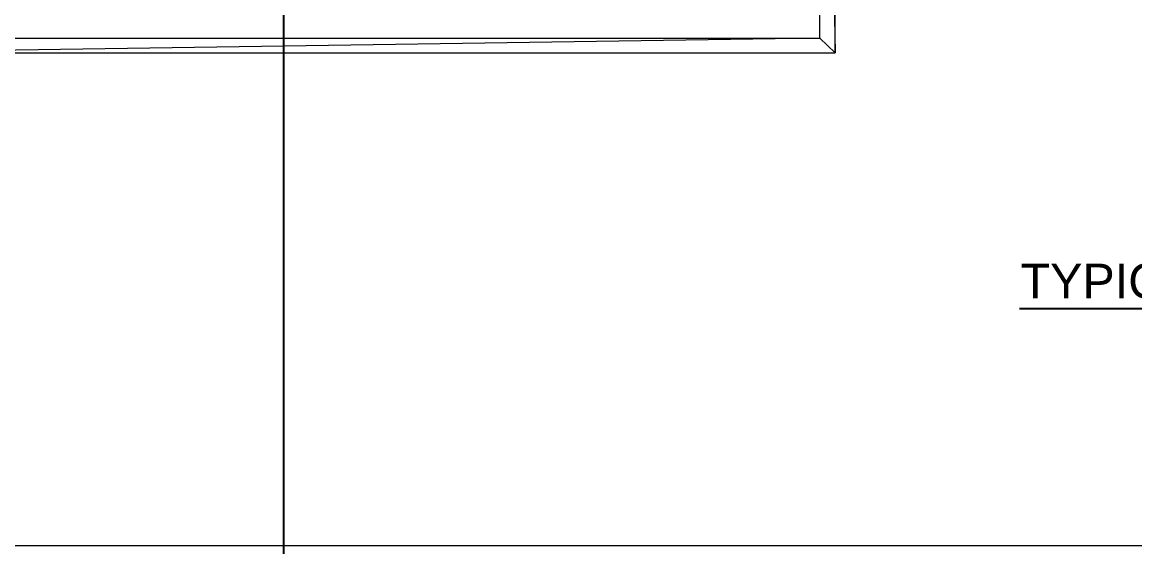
# Model space of a CAD drawing. Header units: inches. Extents: x 11 to 850, y 10 to 598.
# Drawn here: x 108.1 to 254.5, y 303.1 to 372 of the extents above; entities that cross this region are included whole.
import ezdxf

# ---------------------------------------------------------------- set-up
doc = ezdxf.new("R2010")
doc.units = ezdxf.units.IN
doc.header["$MEASUREMENT"] = 0
doc.layers.add('PDF_Geometry', color=7, linetype='Continuous')
doc.layers.add('PDF_Text', color=7, linetype='Continuous')
doc.styles.add('PDF Arial', font='arial.ttf')

msp = doc.modelspace()

# ---------------------------------------------------------------- linework, layer by layer
at = {"layer": 'PDF_Geometry', "lineweight": 0}
msp.add_lwpolyline([(13.86, 303.2), (742.78, 303.2), (742.78, 595.74), (13.86, 595.74), (13.86, 303.2)], dxfattribs=at)
at = {"layer": 'PDF_Geometry', "color": 1, "lineweight": 0}
for points in [[(215.08, 475.42), (213.06, 473.4), (215.08, 367.98), (215.08, 475.42)], [(213.06, 473.4), (215.08, 367.98), (213.06, 369.93), (213.06, 473.4)], [(215.08, 367.98), (213.06, 369.93), (83.71, 367.98), (215.08, 367.98)], [(213.06, 369.93), (83.71, 367.98), (85.66, 369.93), (213.06, 369.93)]]:
    msp.add_lwpolyline(points, dxfattribs=at)
at = {"layer": 'PDF_Geometry', "color": 1, "lineweight": 25}
msp.add_lwpolyline([(142.5, 431.39), (142.5, 296.96), (174.76, 296.96)], dxfattribs=at)
at = {"layer": 'PDF_Geometry', "lineweight": 25}
msp.add_lwpolyline([(239.34, 334.36), (512.62, 334.36)], dxfattribs=at)

# ---------------------------------------------------------------- texts
at = {"layer": 'PDF_Text', "insert": (239.49, 335.64), "char_height": 4.5623, "attachment_point": 7, "style": 'PDF Arial'}
msp.add_mtext('\\W1.000754;TYPICAL SERVICES RESERVATION CROSS SECTION FOR CORRIDOR WIDTH OF 36.60m', dxfattribs=at)

doc.saveas('drawing.dxf')
